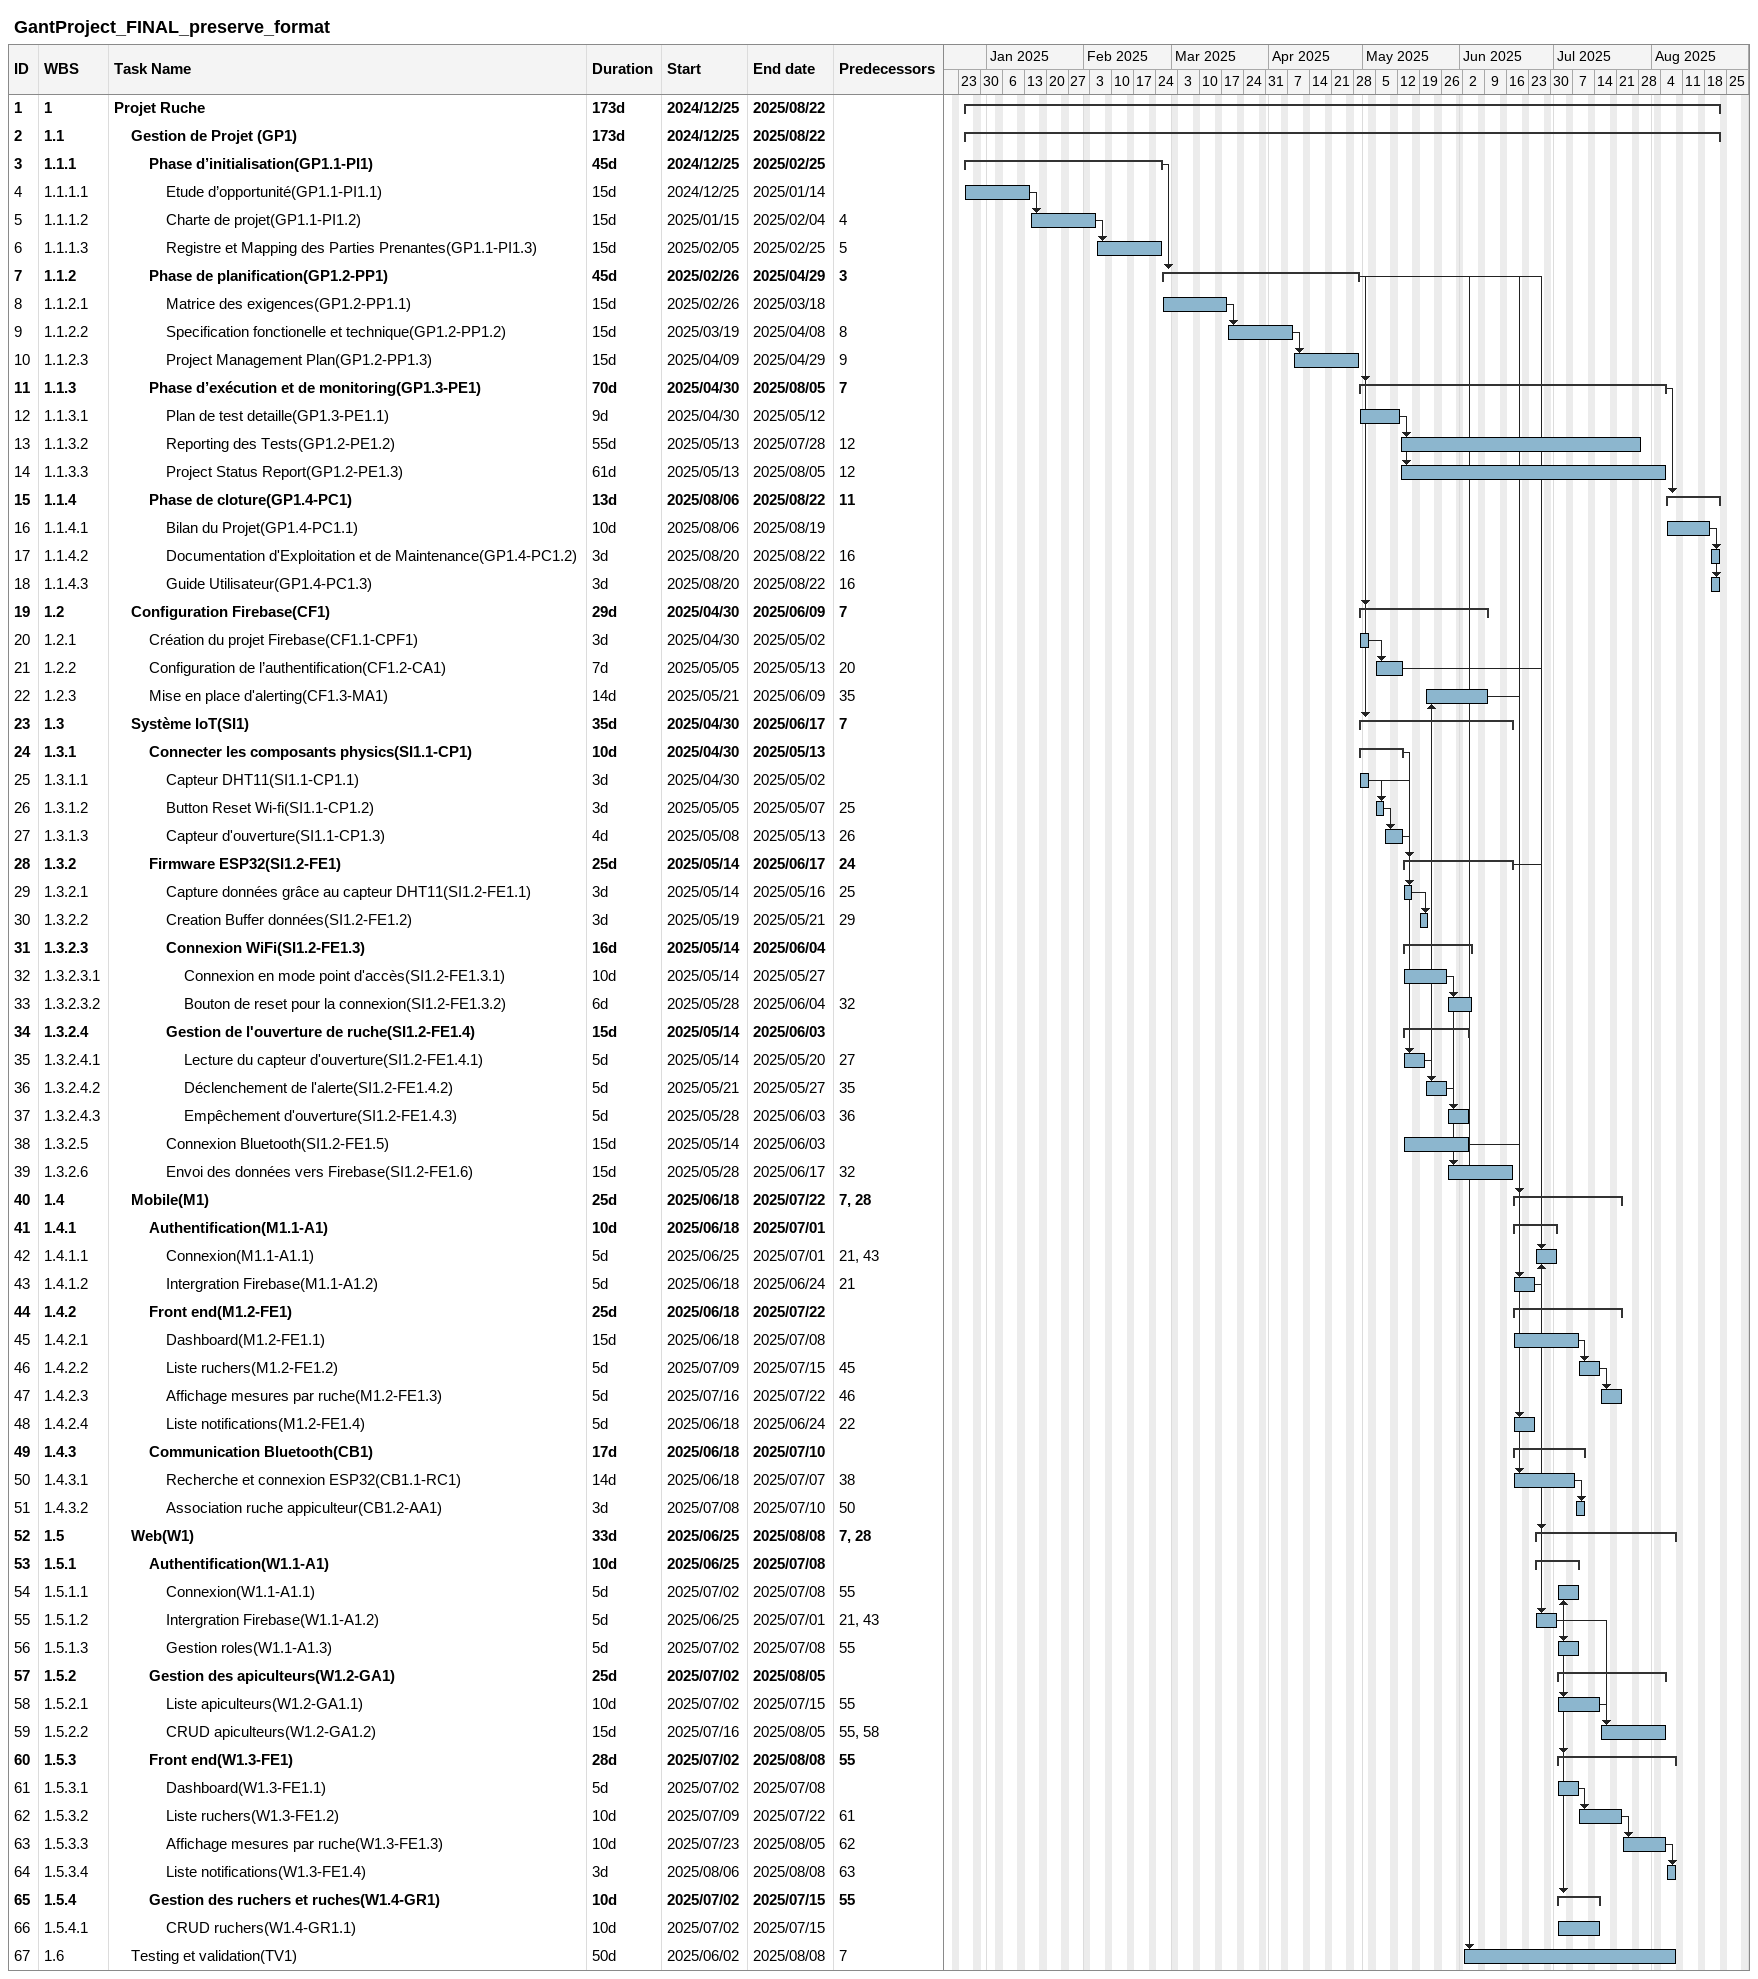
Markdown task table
GantProject_FINAL_preserve_format

| ID | WBS | Task | Duration | Start | Finish | Predecessors |
|---|---|---|---|---|---|---|
| 1 | 1 | **Projet Ruche** | 173d | 2024-12-25 | 2025-08-22 |  |
| 2 | 1.1 | **Gestion de Projet (GP1)** | 173d | 2024-12-25 | 2025-08-22 |  |
| 3 | 1.1.1 | **Phase d’initialisation(GP1.1-PI1)** | 45d | 2024-12-25 | 2025-02-25 |  |
| 4 | 1.1.1.1 | Etude d’opportunité(GP1.1-PI1.1) | 15d | 2024-12-25 | 2025-01-14 |  |
| 5 | 1.1.1.2 | Charte de projet(GP1.1-PI1.2) | 15d | 2025-01-15 | 2025-02-04 | 4 |
| 6 | 1.1.1.3 | Registre et Mapping des Parties Prenantes(GP1.1-PI1.3) | 15d | 2025-02-05 | 2025-02-25 | 5 |
| 7 | 1.1.2 | **Phase de planification(GP1.2-PP1)** | 45d | 2025-02-26 | 2025-04-29 | 3 |
| 8 | 1.1.2.1 | Matrice des exigences(GP1.2-PP1.1) | 15d | 2025-02-26 | 2025-03-18 |  |
| 9 | 1.1.2.2 | Specification fonctionelle et technique(GP1.2-PP1.2) | 15d | 2025-03-19 | 2025-04-08 | 8 |
| 10 | 1.1.2.3 | Project Management Plan(GP1.2-PP1.3) | 15d | 2025-04-09 | 2025-04-29 | 9 |
| 11 | 1.1.3 | **Phase d’exécution et de monitoring(GP1.3-PE1)** | 70d | 2025-04-30 | 2025-08-05 | 7 |
| 12 | 1.1.3.1 | Plan de test detaille(GP1.3-PE1.1) | 9d | 2025-04-30 | 2025-05-12 |  |
| 13 | 1.1.3.2 | Reporting des Tests(GP1.2-PE1.2) | 55d | 2025-05-13 | 2025-07-28 | 12 |
| 14 | 1.1.3.3 | Project Status Report(GP1.2-PE1.3) | 61d | 2025-05-13 | 2025-08-05 | 12 |
| 15 | 1.1.4 | **Phase de cloture(GP1.4-PC1)** | 13d | 2025-08-06 | 2025-08-22 | 11 |
| 16 | 1.1.4.1 | Bilan du Projet(GP1.4-PC1.1) | 10d | 2025-08-06 | 2025-08-19 |  |
| 17 | 1.1.4.2 | Documentation d'Exploitation et de Maintenance(GP1.4-PC1.2) | 3d | 2025-08-20 | 2025-08-22 | 16 |
| 18 | 1.1.4.3 | Guide Utilisateur(GP1.4-PC1.3) | 3d | 2025-08-20 | 2025-08-22 | 16 |
| 19 | 1.2 | **Configuration Firebase(CF1)** | 29d | 2025-04-30 | 2025-06-09 | 7 |
| 20 | 1.2.1 | Création du projet Firebase(CF1.1-CPF1) | 3d | 2025-04-30 | 2025-05-02 |  |
| 21 | 1.2.2 | Configuration de l’authentification(CF1.2-CA1) | 7d | 2025-05-05 | 2025-05-13 | 20 |
| 22 | 1.2.3 | Mise en place d'alerting(CF1.3-MA1) | 14d | 2025-05-21 | 2025-06-09 | 35 |
| 23 | 1.3 | **Système IoT(SI1)** | 35d | 2025-04-30 | 2025-06-17 | 7 |
| 24 | 1.3.1 | **Connecter les composants physics(SI1.1-CP1)** | 10d | 2025-04-30 | 2025-05-13 |  |
| 25 | 1.3.1.1 | Capteur DHT11(SI1.1-CP1.1) | 3d | 2025-04-30 | 2025-05-02 |  |
| 26 | 1.3.1.2 | Button Reset Wi-fi(SI1.1-CP1.2) | 3d | 2025-05-05 | 2025-05-07 | 25 |
| 27 | 1.3.1.3 | Capteur d'ouverture(SI1.1-CP1.3) | 4d | 2025-05-08 | 2025-05-13 | 26 |
| 28 | 1.3.2 | **Firmware ESP32(SI1.2-FE1)** | 25d | 2025-05-14 | 2025-06-17 | 24 |
| 29 | 1.3.2.1 | Capture données grâce au capteur DHT11(SI1.2-FE1.1) | 3d | 2025-05-14 | 2025-05-16 | 25 |
| 30 | 1.3.2.2 | Creation Buffer données(SI1.2-FE1.2) | 3d | 2025-05-19 | 2025-05-21 | 29 |
| 31 | 1.3.2.3 | **Connexion WiFi(SI1.2-FE1.3)** | 16d | 2025-05-14 | 2025-06-04 |  |
| 32 | 1.3.2.3.1 | Connexion en mode point d'accès(SI1.2-FE1.3.1) | 10d | 2025-05-14 | 2025-05-27 |  |
| 33 | 1.3.2.3.2 | Bouton de reset pour la connexion(SI1.2-FE1.3.2) | 6d | 2025-05-28 | 2025-06-04 | 32 |
| 34 | 1.3.2.4 | **Gestion de l'ouverture de ruche(SI1.2-FE1.4)** | 15d | 2025-05-14 | 2025-06-03 |  |
| 35 | 1.3.2.4.1 | Lecture du capteur d'ouverture(SI1.2-FE1.4.1) | 5d | 2025-05-14 | 2025-05-20 | 27 |
| 36 | 1.3.2.4.2 | Déclenchement de l'alerte(SI1.2-FE1.4.2) | 5d | 2025-05-21 | 2025-05-27 | 35 |
| 37 | 1.3.2.4.3 | Empêchement d'ouverture(SI1.2-FE1.4.3) | 5d | 2025-05-28 | 2025-06-03 | 36 |
| 38 | 1.3.2.5 | Connexion Bluetooth(SI1.2-FE1.5) | 15d | 2025-05-14 | 2025-06-03 |  |
| 39 | 1.3.2.6 | Envoi des données vers Firebase(SI1.2-FE1.6) | 15d | 2025-05-28 | 2025-06-17 | 32 |
| 40 | 1.4 | **Mobile(M1)** | 25d | 2025-06-18 | 2025-07-22 | 7, 28 |
| 41 | 1.4.1 | **Authentification(M1.1-A1)** | 10d | 2025-06-18 | 2025-07-01 |  |
| 42 | 1.4.1.1 | Connexion(M1.1-A1.1) | 5d | 2025-06-25 | 2025-07-01 | 21, 43 |
| 43 | 1.4.1.2 | Intergration Firebase(M1.1-A1.2) | 5d | 2025-06-18 | 2025-06-24 | 21 |
| 44 | 1.4.2 | **Front end(M1.2-FE1)** | 25d | 2025-06-18 | 2025-07-22 |  |
| 45 | 1.4.2.1 | Dashboard(M1.2-FE1.1) | 15d | 2025-06-18 | 2025-07-08 |  |
| 46 | 1.4.2.2 | Liste ruchers(M1.2-FE1.2) | 5d | 2025-07-09 | 2025-07-15 | 45 |
| 47 | 1.4.2.3 | Affichage mesures par ruche(M1.2-FE1.3) | 5d | 2025-07-16 | 2025-07-22 | 46 |
| 48 | 1.4.2.4 | Liste notifications(M1.2-FE1.4) | 5d | 2025-06-18 | 2025-06-24 | 22 |
| 49 | 1.4.3 | **Communication Bluetooth(CB1)** | 17d | 2025-06-18 | 2025-07-10 |  |
| 50 | 1.4.3.1 | Recherche et connexion ESP32(CB1.1-RC1) | 14d | 2025-06-18 | 2025-07-07 | 38 |
| 51 | 1.4.3.2 | Association ruche appiculteur(CB1.2-AA1) | 3d | 2025-07-08 | 2025-07-10 | 50 |
| 52 | 1.5 | **Web(W1)** | 33d | 2025-06-25 | 2025-08-08 | 7, 28 |
| 53 | 1.5.1 | **Authentification(W1.1-A1)** | 10d | 2025-06-25 | 2025-07-08 |  |
| 54 | 1.5.1.1 | Connexion(W1.1-A1.1) | 5d | 2025-07-02 | 2025-07-08 | 55 |
| 55 | 1.5.1.2 | Intergration Firebase(W1.1-A1.2) | 5d | 2025-06-25 | 2025-07-01 | 21, 43 |
| 56 | 1.5.1.3 | Gestion roles(W1.1-A1.3) | 5d | 2025-07-02 | 2025-07-08 | 55 |
| 57 | 1.5.2 | **Gestion des apiculteurs(W1.2-GA1)** | 25d | 2025-07-02 | 2025-08-05 |  |
| 58 | 1.5.2.1 | Liste apiculteurs(W1.2-GA1.1) | 10d | 2025-07-02 | 2025-07-15 | 55 |
| 59 | 1.5.2.2 | CRUD apiculteurs(W1.2-GA1.2) | 15d | 2025-07-16 | 2025-08-05 | 55, 58 |
| 60 | 1.5.3 | **Front end(W1.3-FE1)** | 28d | 2025-07-02 | 2025-08-08 | 55 |
| 61 | 1.5.3.1 | Dashboard(W1.3-FE1.1) | 5d | 2025-07-02 | 2025-07-08 |  |
| 62 | 1.5.3.2 | Liste ruchers(W1.3-FE1.2) | 10d | 2025-07-09 | 2025-07-22 | 61 |
| 63 | 1.5.3.3 | Affichage mesures par ruche(W1.3-FE1.3) | 10d | 2025-07-23 | 2025-08-05 | 62 |
| 64 | 1.5.3.4 | Liste notifications(W1.3-FE1.4) | 3d | 2025-08-06 | 2025-08-08 | 63 |
| 65 | 1.5.4 | **Gestion des ruchers et ruches(W1.4-GR1)** | 10d | 2025-07-02 | 2025-07-15 | 55 |
| 66 | 1.5.4.1 | CRUD ruchers(W1.4-GR1.1) | 10d | 2025-07-02 | 2025-07-15 |  |
| 67 | 1.6 | Testing et validation(TV1) | 50d | 2025-06-02 | 2025-08-08 | 7 |
